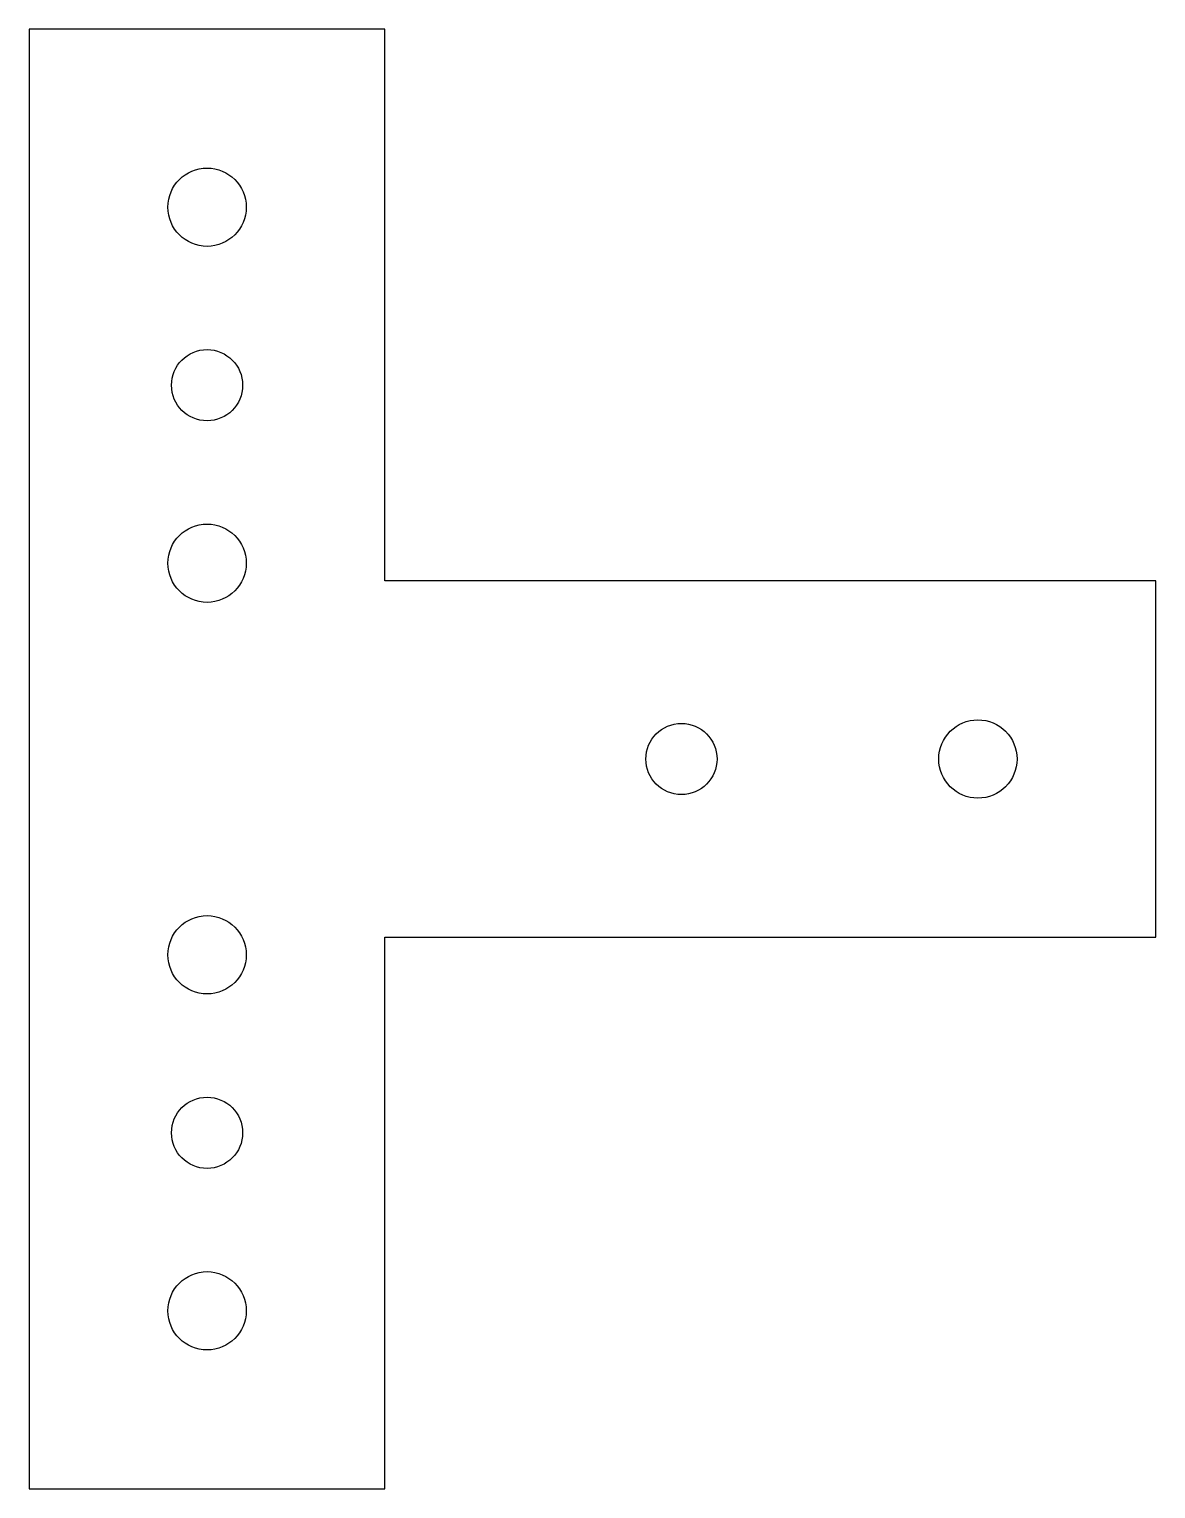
# Model space of a CAD drawing. Header units: millimetres. Extents: x -15 to 80, y -62 to 62.
import ezdxf

# ---------------------------------------------------------------- set-up
doc = ezdxf.new("R2010")
doc.units = ezdxf.units.MM

msp = doc.modelspace()

# ---------------------------------------------------------------- linework, layer by layer
for p, q in [((-15, 61.5, 3), (-15, -61.5, 3)), ((15, 61.5, 3), (-15, 61.5, 3)), ((15, 15, 3), (15, 61.5, 3)), ((80, 15, 3), (15, 15, 3)), ((80, -15, 3), (80, 15, 3)), ((15, -61.5, 3), (15, -15, 3)), ((15, -15, 3), (80, -15, 3)), ((-15, -61.5, 3), (15, -61.5, 3))]:
    msp.add_line(p, q)
for centre, radius in [((0, 46.5, 3), 3.3), ((0, 31.5, 3), 3), ((0, 16.5, 3), 3.3), ((40, 0, 3), 3), ((65, 0, 3), 3.3), ((0, -16.5, 3), 3.3), ((0, -31.5, 3), 3), ((0, -46.5, 3), 3.3)]:
    msp.add_circle(centre, radius)

doc.saveas('drawing.dxf')
